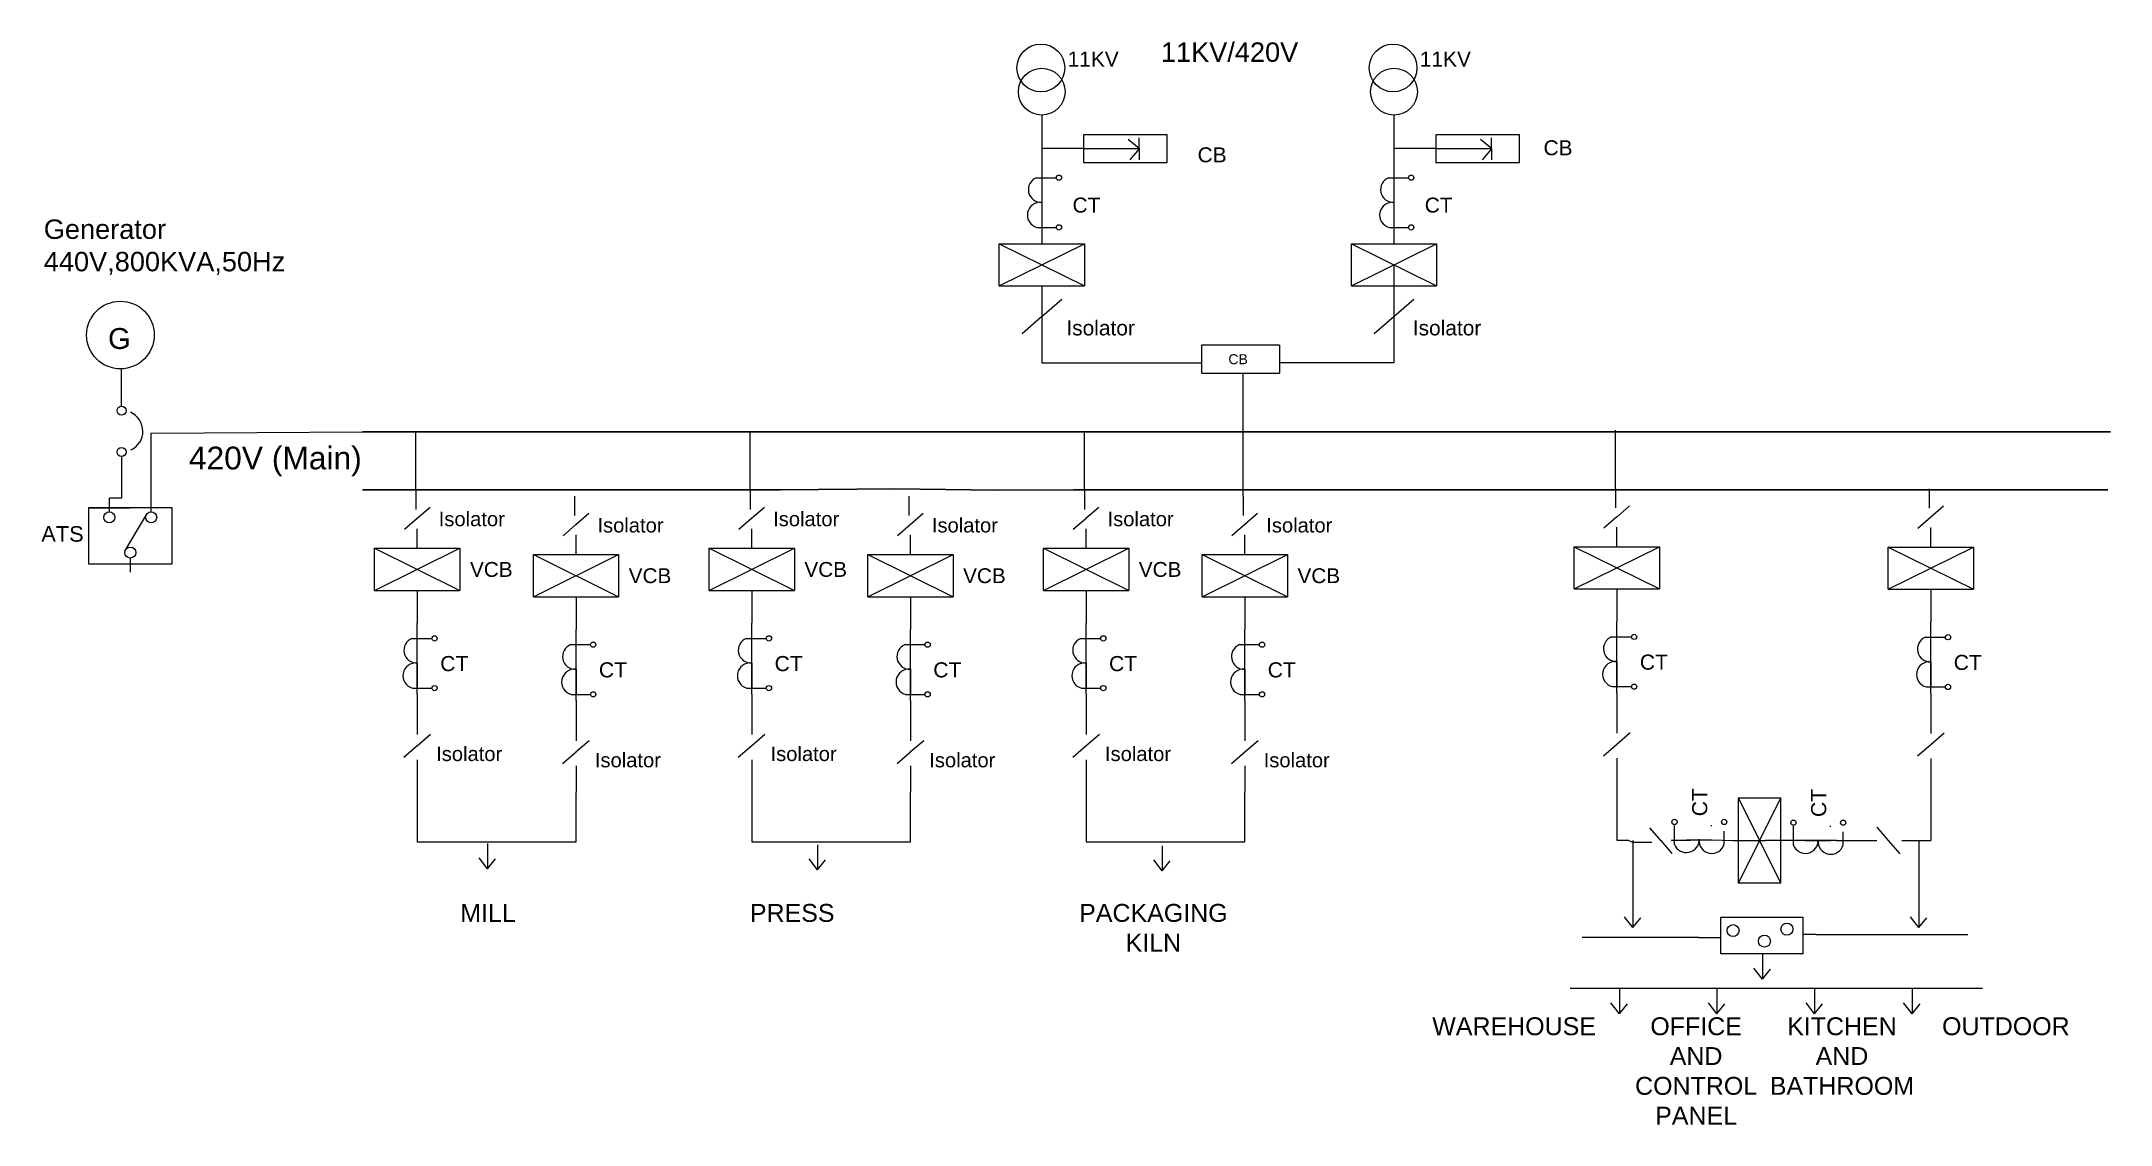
# Model space of a CAD drawing. Header units: inches. Extents: x 0.61 to 8.03, y 2.1 to 5.99.
import ezdxf

# ---------------------------------------------------------------- set-up
doc = ezdxf.new("R2010")
doc.units = ezdxf.units.IN
doc.header["$MEASUREMENT"] = 0
doc.linetypes.add('PHANTOM2', pattern=[1.25, 0.625, -0.125, 0.125, -0.125, 0.125, -0.125])
doc.styles.get("Standard").update_dxf_attribs({"font": 'arial.ttf'})

# ---------------------------------------------------------------- blocks, each defined once
blk = doc.blocks.new('*U6')
for p, q in [((0.0009, 0.045), (0.0009, -0.045)), ((0.0009, -0.045), (-0.0295, -0.0057)), ((0.0009, -0.045), (0.0295, -0.0092))]:
    blk.add_line(p, q)
blk = doc.blocks.new('*U7')
at = {"color": 0, "linetype": 'ByBlock', "lineweight": -2, "transparency": 16777216}
for p in [(0, 0), (0.35, 0), (0.7, 0), (1.05, 0)]:
    blk.add_blockref('*U6', p, dxfattribs=at)

msp = doc.modelspace()

# ---------------------------------------------------------------- linework, layer by layer
for p, q in [((4.1989, 5.7208), (4.1989, 5.259)), ((5.4628, 5.7208), (5.4628, 5.259)), ((4.3489, 5.6503), (4.3489, 5.5503)), ((4.6489, 5.6503), (4.3489, 5.6503)), ((4.6489, 5.5503), (4.6489, 5.6503)), ((5.6128, 5.6503), (5.6128, 5.5503)), ((5.9128, 5.6503), (5.6128, 5.6503)), ((5.9128, 5.5503), (5.9128, 5.6503)), ((4.3489, 5.6003), (4.1989, 5.6003)), ((4.3489, 5.6003), (4.5489, 5.6003)), ((4.5489, 5.6003), (4.5095, 5.6336)), ((4.5484, 5.5995), (4.5151, 5.5601)), ((4.5484, 5.5995), (4.5484, 5.6395)), ((4.5489, 5.6003), (4.5484, 5.5995)), ((4.5489, 5.6003), (4.5489, 5.5603)), ((5.6128, 5.6003), (5.4628, 5.6003)), ((5.6128, 5.6003), (5.8128, 5.6003)), ((5.8128, 5.6003), (5.7735, 5.6336)), ((5.8123, 5.5995), (5.779, 5.5601)), ((5.8123, 5.5995), (5.8123, 5.6395)), ((5.8128, 5.6003), (5.8123, 5.5995)), ((5.8128, 5.6003), (5.8128, 5.5603)), ((4.1795, 5.496), (4.2484, 5.496)), ((4.2484, 5.496), (4.2513, 5.496)), ((4.3489, 5.5503), (4.6489, 5.5503)), ((5.4435, 5.496), (5.5123, 5.496)), ((5.5123, 5.496), (5.5152, 5.496)), ((5.6128, 5.5503), (5.9128, 5.5503)), ((4.1817, 5.3176), (4.2277, 5.3176)), ((4.2277, 5.3176), (4.2477, 5.3176)), ((4.2477, 5.3176), (4.2513, 5.3176)), ((5.4457, 5.3176), (5.4917, 5.3176)), ((5.4917, 5.3176), (5.5116, 5.3176)), ((5.5116, 5.3176), (5.5152, 5.3176)), ((4.0459, 5.1077), (4.0459, 5.259)), ((4.0459, 5.259), (4.3519, 5.259)), ((4.0459, 5.1077), (4.3519, 5.259)), ((4.0459, 5.259), (4.3519, 5.1077)), ((4.3519, 5.259), (4.3519, 5.1077)), ((5.3098, 5.1077), (5.3098, 5.259)), ((5.3098, 5.259), (5.6158, 5.259)), ((5.3098, 5.1077), (5.6158, 5.259)), ((5.3098, 5.259), (5.6158, 5.1077)), ((5.6158, 5.259), (5.6158, 5.1077)), ((5.4628, 5.1833), (5.4628, 4.8321)), ((4.0459, 5.1077), (4.3519, 5.1077)), ((4.1989, 5.1077), (4.1989, 4.8321)), ((4.2704, 5.0587), (4.1989, 4.9966)), ((5.3098, 5.1077), (5.6158, 5.1077)), ((5.5344, 5.0587), (5.4628, 4.9966)), ((4.1995, 4.9974), (4.128, 4.9353)), ((4.1995, 4.9974), (4.1995, 4.9972)), ((4.1995, 4.9974), (4.1995, 4.9972)), ((5.4635, 4.9974), (5.3919, 4.9353)), ((5.4635, 4.9974), (5.4635, 4.9972)), ((5.4635, 4.9974), (5.4635, 4.9972)), ((4.1989, 4.8321), (4.7715, 4.8321)), ((5.0519, 4.8948), (4.7715, 4.8948)), ((4.7715, 4.8948), (4.7715, 4.7948)), ((5.0519, 4.8948), (5.0519, 4.7948)), ((5.4628, 4.8321), (5.0519, 4.8321)), ((0.8957, 4.8101), (0.8957, 4.6776)), ((4.7715, 4.7948), (5.0519, 4.7948)), ((4.922, 4.3533), (4.922, 4.7948)), ((1.003, 4.5798), (1.7611, 4.5844)), ((1.003, 4.2968), (1.003, 4.5798)), ((1.9525, 4.3758), (1.9525, 4.5844)), ((3.1525, 4.3758), (3.1525, 4.5844)), ((4.3525, 4.3758), (4.3525, 4.5844)), ((6.2573, 4.3811), (6.2573, 4.5897)), ((0.8966, 4.496), (0.8966, 4.3456)), ((6.2573, 4.3811), (6.2573, 4.3111)), ((0.778, 4.311), (0.928, 4.3116)), ((0.778, 4.311), (0.778, 4.111)), ((1.078, 4.311), (0.778, 4.311)), ((0.8966, 4.3456), (0.853, 4.3456)), ((0.853, 4.2968), (0.853, 4.3456)), ((1.078, 4.311), (0.928, 4.3119)), ((1.078, 4.111), (1.078, 4.311)), ((1.9525, 4.3758), (1.9525, 4.3058)), ((2.0037, 4.3131), (1.9574, 4.273)), ((2.522, 4.3533), (2.522, 4.2833)), ((3.1525, 4.3758), (3.1525, 4.3058)), ((3.2037, 4.3131), (3.1574, 4.273)), ((3.722, 4.3533), (3.722, 4.2833)), ((4.3525, 4.3758), (4.3525, 4.3058)), ((4.4037, 4.3131), (4.3574, 4.273)), ((4.922, 4.3533), (4.922, 4.2833)), ((6.3085, 4.3184), (6.2622, 4.2783)), ((7.3837, 4.38), (7.3837, 4.31)), ((7.4349, 4.3173), (7.3886, 4.2772)), ((0.9089, 4.156), (0.9872, 4.2889)), ((1.9578, 4.2735), (1.9115, 4.2333)), ((1.9578, 4.2735), (1.9578, 4.2734)), ((1.9578, 4.2735), (1.9578, 4.2734)), ((1.9578, 4.2735), (1.9578, 4.2734)), ((1.958, 4.1664), (1.958, 4.2364)), ((2.5273, 4.251), (2.481, 4.2108)), ((2.5731, 4.2906), (2.5268, 4.2505)), ((2.5273, 4.251), (2.5273, 4.2508)), ((2.5273, 4.251), (2.5273, 4.2508)), ((2.5273, 4.251), (2.5273, 4.2508)), ((3.1578, 4.2735), (3.1115, 4.2333)), ((3.1578, 4.2735), (3.1578, 4.2734)), ((3.1578, 4.2735), (3.1578, 4.2734)), ((3.1578, 4.2735), (3.1578, 4.2734)), ((3.158, 4.1664), (3.158, 4.2364)), ((3.7273, 4.251), (3.681, 4.2108)), ((3.7731, 4.2906), (3.7268, 4.2505)), ((3.7273, 4.251), (3.7273, 4.2508)), ((3.7273, 4.251), (3.7273, 4.2508)), ((3.7273, 4.251), (3.7273, 4.2508)), ((4.3578, 4.2735), (4.3115, 4.2333)), ((4.3578, 4.2735), (4.3578, 4.2734)), ((4.3578, 4.2735), (4.3578, 4.2734)), ((4.3578, 4.2735), (4.3578, 4.2734)), ((4.358, 4.1664), (4.358, 4.2364)), ((4.9273, 4.251), (4.881, 4.2108)), ((4.9731, 4.2906), (4.9268, 4.2505)), ((4.9273, 4.251), (4.9273, 4.2508)), ((4.9273, 4.251), (4.9273, 4.2508)), ((4.9273, 4.251), (4.9273, 4.2508)), ((6.2626, 4.2788), (6.2164, 4.2386)), ((6.2626, 4.2788), (6.2626, 4.2786)), ((6.2626, 4.2788), (6.2626, 4.2786)), ((6.2626, 4.2788), (6.2626, 4.2786)), ((6.2629, 4.1717), (6.2629, 4.2417)), ((7.389, 4.2777), (7.3428, 4.2376)), ((7.389, 4.2777), (7.389, 4.2776)), ((7.389, 4.2777), (7.389, 4.2776)), ((7.389, 4.2777), (7.389, 4.2776)), ((7.3893, 4.1706), (7.3893, 4.2406)), ((1.805, 4.0151), (1.805, 4.1664)), ((1.805, 4.1664), (2.1111, 4.1664)), ((1.805, 4.0151), (2.1111, 4.1664)), ((1.805, 4.1664), (2.1111, 4.0151)), ((2.1111, 4.1664), (2.1111, 4.0151)), ((2.5275, 4.1439), (2.5275, 4.2139)), ((3.005, 4.0151), (3.005, 4.1664)), ((3.005, 4.1664), (3.3111, 4.1664)), ((3.005, 4.0151), (3.3111, 4.1664)), ((3.005, 4.1664), (3.3111, 4.0151)), ((3.3111, 4.1664), (3.3111, 4.0151)), ((3.7275, 4.1439), (3.7275, 4.2139)), ((4.205, 4.0151), (4.205, 4.1664)), ((4.205, 4.1664), (4.5111, 4.1664)), ((4.205, 4.0151), (4.5111, 4.1664)), ((4.205, 4.1664), (4.5111, 4.0151)), ((4.5111, 4.1664), (4.5111, 4.0151)), ((4.9275, 4.1439), (4.9275, 4.2139)), ((6.1098, 4.0204), (6.1098, 4.1717)), ((6.1098, 4.1717), (6.4159, 4.1717)), ((6.1098, 4.0204), (6.4159, 4.1717)), ((6.1098, 4.1717), (6.4159, 4.0204)), ((6.4159, 4.1717), (6.4159, 4.0204)), ((7.2362, 4.0193), (7.2362, 4.1706)), ((7.2362, 4.1706), (7.5423, 4.1706)), ((7.2362, 4.0193), (7.5423, 4.1706)), ((7.2362, 4.1706), (7.5423, 4.0193)), ((7.5423, 4.1706), (7.5423, 4.0193)), ((0.778, 4.111), (1.078, 4.111)), ((0.9289, 4.08), (0.9283, 4.1311)), ((2.3745, 3.9926), (2.3745, 4.1439)), ((2.3745, 4.1439), (2.6805, 4.1439)), ((2.3745, 3.9926), (2.6805, 4.1439)), ((2.3745, 4.1439), (2.6805, 3.9926)), ((2.6805, 4.1439), (2.6805, 3.9926)), ((3.5745, 3.9926), (3.5745, 4.1439)), ((3.5745, 4.1439), (3.8805, 4.1439)), ((3.5745, 3.9926), (3.8805, 4.1439)), ((3.5745, 4.1439), (3.8805, 3.9926)), ((3.8805, 4.1439), (3.8805, 3.9926)), ((4.7745, 3.9926), (4.7745, 4.1439)), ((4.7745, 4.1439), (5.0805, 4.1439)), ((4.7745, 3.9926), (5.0805, 4.1439)), ((4.7745, 4.1439), (5.0805, 3.9926)), ((5.0805, 4.1439), (5.0805, 3.9926)), ((1.805, 4.0151), (2.1111, 4.0151)), ((1.958, 4.0151), (1.958, 3.8973)), ((3.005, 4.0151), (3.3111, 4.0151)), ((3.158, 4.0151), (3.158, 3.8973)), ((4.205, 4.0151), (4.5111, 4.0151)), ((4.358, 4.0151), (4.358, 3.8973)), ((6.1098, 4.0204), (6.4159, 4.0204)), ((6.2629, 4.0204), (6.2629, 3.9026)), ((7.2362, 4.0193), (7.5423, 4.0193)), ((7.3893, 4.0193), (7.3893, 3.9015)), ((2.3745, 3.9926), (2.6805, 3.9926)), ((2.5275, 3.9926), (2.5275, 3.8748)), ((3.5745, 3.9926), (3.8805, 3.9926)), ((3.7275, 3.9926), (3.7275, 3.8748)), ((4.7745, 3.9926), (5.0805, 3.9926)), ((4.9275, 3.9926), (4.9275, 3.8748)), ((1.958, 3.6427), (1.958, 3.8973)), ((2.5275, 3.6202), (2.5275, 3.8748)), ((3.158, 3.6427), (3.158, 3.8973)), ((3.7275, 3.6202), (3.7275, 3.8748)), ((4.358, 3.6427), (4.358, 3.8973)), ((4.9275, 3.6202), (4.9275, 3.8748)), ((6.2629, 3.648), (6.2629, 3.9026)), ((7.3893, 3.6469), (7.3893, 3.9015)), ((1.9387, 3.8429), (2.0075, 3.8429)), ((2.0075, 3.8429), (2.0104, 3.8429)), ((2.5081, 3.8204), (2.577, 3.8204)), ((2.577, 3.8204), (2.5799, 3.8204)), ((3.1387, 3.8429), (3.2075, 3.8429)), ((3.2075, 3.8429), (3.2104, 3.8429)), ((3.7081, 3.8204), (3.777, 3.8204)), ((3.777, 3.8204), (3.7799, 3.8204)), ((4.3387, 3.8429), (4.4075, 3.8429)), ((4.4075, 3.8429), (4.4104, 3.8429)), ((4.9081, 3.8204), (4.977, 3.8204)), ((4.977, 3.8204), (4.9799, 3.8204)), ((6.2435, 3.8482), (6.3124, 3.8482)), ((6.3124, 3.8482), (6.3153, 3.8482)), ((7.3699, 3.8471), (7.4388, 3.8471)), ((7.4388, 3.8471), (7.4417, 3.8471)), ((1.958, 3.7545), (1.958, 3.6645)), ((2.5275, 3.732), (2.5275, 3.642)), ((3.158, 3.7545), (3.158, 3.6645)), ((3.7275, 3.732), (3.7275, 3.642)), ((4.358, 3.7545), (4.358, 3.6645)), ((4.9275, 3.732), (4.9275, 3.642)), ((6.2629, 3.7598), (6.2629, 3.6698)), ((7.3893, 3.7587), (7.3893, 3.6687)), ((1.9409, 3.6645), (1.9869, 3.6645)), ((1.958, 3.6427), (1.958, 3.4977)), ((1.9869, 3.6645), (2.0068, 3.6645)), ((2.0068, 3.6645), (2.0104, 3.6645)), ((2.5104, 3.642), (2.5564, 3.642)), ((2.5564, 3.642), (2.5763, 3.642)), ((2.5763, 3.642), (2.5799, 3.642)), ((3.1409, 3.6645), (3.1869, 3.6645)), ((3.158, 3.6427), (3.158, 3.4977)), ((3.1869, 3.6645), (3.2068, 3.6645)), ((3.2068, 3.6645), (3.2104, 3.6645)), ((3.7104, 3.642), (3.7564, 3.642)), ((3.7564, 3.642), (3.7763, 3.642)), ((3.7763, 3.642), (3.7799, 3.642)), ((4.3409, 3.6645), (4.3869, 3.6645)), ((4.358, 3.6427), (4.358, 3.4977)), ((4.3869, 3.6645), (4.4068, 3.6645)), ((4.4068, 3.6645), (4.4104, 3.6645)), ((4.9104, 3.642), (4.9564, 3.642)), ((4.9564, 3.642), (4.9763, 3.642)), ((4.9763, 3.642), (4.9799, 3.642)), ((6.2457, 3.6698), (6.2917, 3.6698)), ((6.2629, 3.648), (6.2629, 3.503)), ((6.2917, 3.6698), (6.3117, 3.6698)), ((6.3117, 3.6698), (6.3153, 3.6698)), ((7.3721, 3.6687), (7.4181, 3.6687)), ((7.3893, 3.6469), (7.3893, 3.5019)), ((7.4181, 3.6687), (7.4381, 3.6687)), ((7.4381, 3.6687), (7.4417, 3.6687)), ((2.5275, 3.6202), (2.5275, 3.4752)), ((3.7275, 3.6202), (3.7275, 3.4752)), ((4.9275, 3.6202), (4.9275, 3.4752)), ((2.0056, 3.4983), (1.9576, 3.4566)), ((3.2056, 3.4983), (3.1576, 3.4566)), ((4.4056, 3.4983), (4.3576, 3.4566)), ((6.3105, 3.5036), (6.2624, 3.4619)), ((7.4369, 3.5025), (7.3888, 3.4608)), ((1.958, 3.4571), (1.91, 3.4154)), ((2.5275, 3.4346), (2.4795, 3.3929)), ((2.5751, 3.4758), (2.5271, 3.4341)), ((3.158, 3.4571), (3.11, 3.4154)), ((3.7275, 3.4346), (3.6795, 3.3929)), ((3.7751, 3.4758), (3.7271, 3.4341)), ((4.358, 3.4571), (4.31, 3.4154)), ((4.9275, 3.4346), (4.8795, 3.3929)), ((4.9751, 3.4758), (4.9271, 3.4341)), ((6.2629, 3.4624), (6.2148, 3.4207)), ((7.3893, 3.4613), (7.3412, 3.4197)), ((1.958, 3.4077), (1.958, 3.3133)), ((2.5275, 3.3852), (2.5275, 3.2908)), ((3.158, 3.4077), (3.158, 3.3133)), ((3.7275, 3.3852), (3.7275, 3.2908)), ((4.358, 3.4077), (4.358, 3.3133)), ((4.9275, 3.3852), (4.9275, 3.2908)), ((6.2629, 3.413), (6.2629, 3.3186)), ((7.3893, 3.4119), (7.3893, 3.3175)), ((1.958, 3.3133), (1.958, 3.1133)), ((2.5275, 3.1133), (2.5275, 3.2908)), ((3.158, 3.3133), (3.158, 3.1133)), ((3.7275, 3.1133), (3.7275, 3.2908)), ((4.358, 3.3133), (4.358, 3.1133)), ((4.9275, 3.1133), (4.9275, 3.2908)), ((6.2629, 3.3186), (6.2629, 3.1186)), ((6.6992, 2.9645), (6.6992, 3.2705)), ((6.6992, 3.2705), (6.8505, 3.2705)), ((6.8505, 2.9645), (6.6992, 3.2705)), ((6.6992, 2.9645), (6.8505, 3.2705)), ((6.8505, 2.9645), (6.8505, 3.2705)), ((7.3893, 3.3175), (7.3893, 3.1175)), ((6.3802, 3.1631), (6.4204, 3.1169)), ((6.4694, 3.1031), (6.4694, 3.172)), ((6.512, 3.1202), (6.602, 3.1202)), ((6.602, 3.169), (6.602, 3.1726)), ((6.602, 3.1202), (6.6783, 3.1175)), ((6.6478, 3.1053), (6.6478, 3.1513)), ((6.8505, 3.167), (6.8505, 3.1699)), ((6.8963, 3.1004), (6.8963, 3.1693)), ((7.0289, 3.1663), (7.0289, 3.1699)), ((7.0747, 3.1026), (7.0747, 3.1486)), ((7.1951, 3.1651), (7.2367, 3.1171)), ((1.958, 3.1133), (2.5275, 3.1133)), ((2.2105, 3.0166), (2.1801, 3.0559)), ((2.2105, 3.1065), (2.2105, 3.0166)), ((2.2105, 3.0166), (2.2392, 3.0523)), ((3.158, 3.1133), (3.7275, 3.1133)), ((3.3942, 3.0128), (3.3638, 3.0521)), ((3.3942, 3.1027), (3.3942, 3.0128)), ((3.3942, 3.0128), (3.4228, 3.0485)), ((4.358, 3.1133), (4.9275, 3.1133)), ((4.6313, 3.009), (4.6009, 3.0483)), ((4.6313, 3.0989), (4.6313, 3.009)), ((4.6313, 3.009), (4.6599, 3.0447)), ((6.2629, 3.1186), (6.3024, 3.1186)), ((6.3176, 3.112), (6.3024, 3.1186)), ((6.3176, 3.112), (6.3876, 3.112)), ((6.3201, 3.1175), (6.3201, 2.805)), ((6.4199, 3.1173), (6.42, 3.1173)), ((6.4199, 3.1173), (6.42, 3.1173)), ((6.4199, 3.1173), (6.46, 3.071)), ((6.4199, 3.1173), (6.42, 3.1173)), ((6.527, 3.1175), (6.457, 3.1175)), ((6.6783, 3.1175), (6.796, 3.1175)), ((7.0507, 3.1175), (6.796, 3.1175)), ((6.9389, 3.1175), (7.0289, 3.1175)), ((7.0507, 3.1175), (7.1957, 3.1175)), ((7.2362, 3.1175), (7.2779, 3.0695)), ((7.2857, 3.1175), (7.3801, 3.1175)), ((7.3466, 3.1175), (7.3466, 2.805)), ((7.3801, 3.1175), (7.3893, 3.1175)), ((6.8505, 2.9645), (6.6992, 2.9645)), ((6.3201, 2.805), (6.2897, 2.8443)), ((6.3201, 2.805), (6.3487, 2.8407)), ((7.3466, 2.805), (7.3162, 2.8443)), ((7.3466, 2.805), (7.3752, 2.8407)), ((6.5562, 2.7692), (6.1377, 2.7692)), ((6.5562, 2.7692), (6.6356, 2.7692)), ((6.9782, 2.7799), (6.9299, 2.7799)), ((6.9782, 2.7799), (7.5218, 2.7799)), ((6.7848, 2.7107), (6.7848, 2.6207)), ((6.7848, 2.6207), (6.7544, 2.66)), ((6.7848, 2.6207), (6.8134, 2.6565)), ((7.5752, 2.5868), (6.0946, 2.5868))]:
    msp.add_line(p, q)
at = {"lineweight": 30}
for p, q in [((8.0344, 4.5844), (1.7611, 4.5844)), ((3.2611, 4.3758), (1.7611, 4.3758)), ((3.2611, 4.3758), (3.6711, 4.3801)), ((4.3137, 4.3758), (5.8137, 4.3758)), ((5.8137, 4.3758), (8.0244, 4.3758))]:
    msp.add_line(p, q, dxfattribs=at)
at = {"linetype": 'PHANTOM2', "lineweight": 30}
for p in [(3.6711, 4.3801), (4.3137, 4.3758)]:
    msp.add_line(p, (4.0364, 4.3753), dxfattribs=at)
msp.add_lwpolyline([(6.6356, 2.8425), (6.9299, 2.8425), (6.9299, 2.7107), (6.6356, 2.7107)], close=True)
for centre, radius in [((4.1957, 5.8898), 0.0857), ((5.4596, 5.8898), 0.0857), ((4.1989, 5.8046), 0.0838), ((5.4628, 5.8046), 0.0838), ((4.2606, 5.496), 0.00938), ((5.5246, 5.496), 0.00938), ((4.2606, 5.3176), 0.00938), ((5.5246, 5.3176), 0.00938), ((0.8927, 4.9315), 0.1214), ((0.8966, 4.6603), 0.0162), ((0.8966, 4.5122), 0.0162), ((0.853, 4.277), 0.0198), ((1.003, 4.277), 0.0198), ((0.928, 4.151), 0.0198), ((2.0198, 3.8429), 0.00938), ((2.5893, 3.8204), 0.00938), ((3.2198, 3.8429), 0.00938), ((3.7893, 3.8204), 0.00938), ((4.4198, 3.8429), 0.00938), ((4.9893, 3.8204), 0.00938), ((6.3246, 3.8482), 0.00938), ((7.451, 3.8471), 0.00938), ((2.0198, 3.6645), 0.00938), ((2.5893, 3.642), 0.00938), ((3.2198, 3.6645), 0.00938), ((3.7893, 3.642), 0.00938), ((4.4198, 3.6645), 0.00938), ((4.9893, 3.642), 0.00938), ((6.3246, 3.6698), 0.00938), ((7.451, 3.6687), 0.00938), ((6.4694, 3.1843), 0.00938), ((6.6478, 3.1843), 0.00938), ((6.8963, 3.1816), 0.00938), ((7.0747, 3.1816), 0.00938), ((6.6796, 2.7942), 0.0215), ((6.7922, 2.7567), 0.0215), ((6.8727, 2.7996), 0.0215)]:
    msp.add_circle(centre, radius)
for centre, radius, start, end in [((4.1966, 5.4534), 0.0459, 111.86776, 272.81597), ((5.4606, 5.4534), 0.0459, 111.86776, 272.81597), ((4.1933, 5.362), 0.0459, 83.04331, 255.39596), ((5.4573, 5.362), 0.0459, 83.04331, 255.39596), ((0.8992, 4.5862), 0.0741, 294.74157, 66.4928), ((1.9558, 3.8003), 0.0459, 111.86776, 272.81597), ((2.5252, 3.7778), 0.0459, 111.86776, 272.81597), ((3.1558, 3.8003), 0.0459, 111.86776, 272.81597), ((3.7252, 3.7778), 0.0459, 111.86776, 272.81597), ((4.3558, 3.8003), 0.0459, 111.86776, 272.81597), ((4.9252, 3.7778), 0.0459, 111.86776, 272.81597), ((6.2606, 3.8056), 0.0459, 111.86776, 272.81597), ((7.387, 3.8045), 0.0459, 111.86776, 272.81597), ((1.9525, 3.7089), 0.0459, 83.04331, 255.39596), ((2.5219, 3.6864), 0.0459, 83.04331, 255.39596), ((3.1525, 3.7089), 0.0459, 83.04331, 255.39596), ((3.7219, 3.6864), 0.0459, 83.04331, 255.39596), ((4.3525, 3.7089), 0.0459, 83.04331, 255.39596), ((4.9219, 3.6864), 0.0459, 83.04331, 255.39596), ((6.2573, 3.7142), 0.0459, 83.04331, 255.39596), ((7.3837, 3.7131), 0.0459, 83.04331, 255.39596), ((6.512, 3.1202), 0.0459, 201.86776, 2.81597), ((6.6034, 3.1169), 0.0459, 173.04331, 345.39596), ((6.9389, 3.1175), 0.0459, 201.86776, 2.81597), ((7.0303, 3.1142), 0.0459, 173.04331, 345.39596)]:
    msp.add_arc(centre, radius, start, end)

# ---------------------------------------------------------------- block references
msp.add_blockref('*U7', (6.271, 2.5409))

# ---------------------------------------------------------------- texts
for s, height, p in [('11KV', 0.05368, (4.2916, 5.8949)), ('11KV', 0.05368, (5.5555, 5.8949)), (' CB', 0.05368, (4.7373, 5.5512)), (' CB', 0.05368, (5.9786, 5.5765)), (' CT', 0.05368, (4.2884, 5.3708)), (' CT', 0.05368, (5.5523, 5.3708)), (' Isolator', 0.05368, (4.2663, 4.9301)), ('Isolator', 0.05368, (5.5303, 4.9301)), ('G', 0.0749, (0.8483, 4.8815)), ('CB', 0.03597, (4.8686, 4.8267)), (' ATS', 0.05589, (0.5872, 4.1899)), (' Isolator', 0.05177, (2.0149, 4.2455)), (' Isolator', 0.05177, (2.5844, 4.223)), (' Isolator', 0.05177, (3.2149, 4.2455)), (' Isolator', 0.05177, (3.7844, 4.223)), (' Isolator', 0.05177, (4.4149, 4.2455)), (' Isolator', 0.05177, (4.9844, 4.223)), (' VCB', 0.05327, (2.1264, 4.0637)), (' VCB', 0.05327, (2.6959, 4.0412)), (' VCB', 0.05327, (3.3264, 4.0637)), (' VCB', 0.05327, (3.8959, 4.0412)), (' VCB', 0.05327, (4.5264, 4.0637)), (' VCB', 0.05327, (5.0959, 4.0412)), ('CT', 0.05419, (2.0402, 3.7254)), ('CT', 0.05419, (2.6096, 3.7029)), ('CT', 0.05419, (3.2402, 3.7254)), ('CT', 0.05419, (3.8096, 3.7029)), ('CT', 0.05419, (4.4402, 3.7254)), ('CT', 0.05419, (5.0096, 3.7029)), ('CT', 0.05419, (6.345, 3.7307)), ('CT', 0.05419, (7.4714, 3.7296)), (' Isolator', 0.05177, (2.0056, 3.4028)), (' Isolator', 0.05177, (2.5751, 3.3803)), (' Isolator', 0.05177, (3.2056, 3.4028)), (' Isolator', 0.05177, (3.7751, 3.3803)), (' Isolator', 0.05177, (4.4056, 3.4028)), (' Isolator', 0.05177, (4.9751, 3.3803))]:
    msp.add_text(s, height=height).set_placement(p)
for p in [(6.5869, 3.2046), (7.0138, 3.2019)]:
    msp.add_text('CT', height=0.05419, rotation=90).set_placement(p)
at = {"attachment_point": 1}
for s, width, gutter_width, heights, insert, char_height in [('11KV/420V', 0.427866, 0.3487, [0], (4.6264, 5.9814), 0.06973), ('Generator 440V,800KVA,50Hz', 0.427866, 0.3487, [0], (0.6177, 5.3461), 0.069735), ('420V (Main)', 0.671435, 0.8154, [0.0833], (1.1383, 4.5309), 0.081539), ('\\pxqc;MILL', 1.249479, 0.0128, [0], (1.5869, 2.89), 0.06416), ('\\pxqc;PRESS', 1.249479, 0.0128, [0], (2.6786, 2.89), 0.064161), ('\\pxqc;PACKAGING\\PKILN', 1.249479, 0.0128, [0], (3.9747, 2.89), 0.064161), ('\\pxqc;WAREHOUSE', 1.249479, 0.0128, [0], (5.2691, 2.4833), 0.064161), ('\\pxqc;OFFICE\\PAND \\PCONTROL\\PPANEL', 1.249479, 0.0128, [0], (5.9222, 2.4833), 0.064161), ('\\pxqc;KITCHEN\\PAND\\PBATHROOM', 1.249479, 0.0128, [0], (6.4456, 2.4833), 0.064161), ('\\pxqc;OUTDOOR', 1.249479, 0.0128, [0], (7.0338, 2.4833), 0.064161)]:
    msp.add_mtext_dynamic_manual_height_columns(s, width=width, gutter_width=gutter_width, heights=heights, dxfattribs=dict(at, insert=insert, char_height=char_height))

doc.saveas('drawing.dxf')
